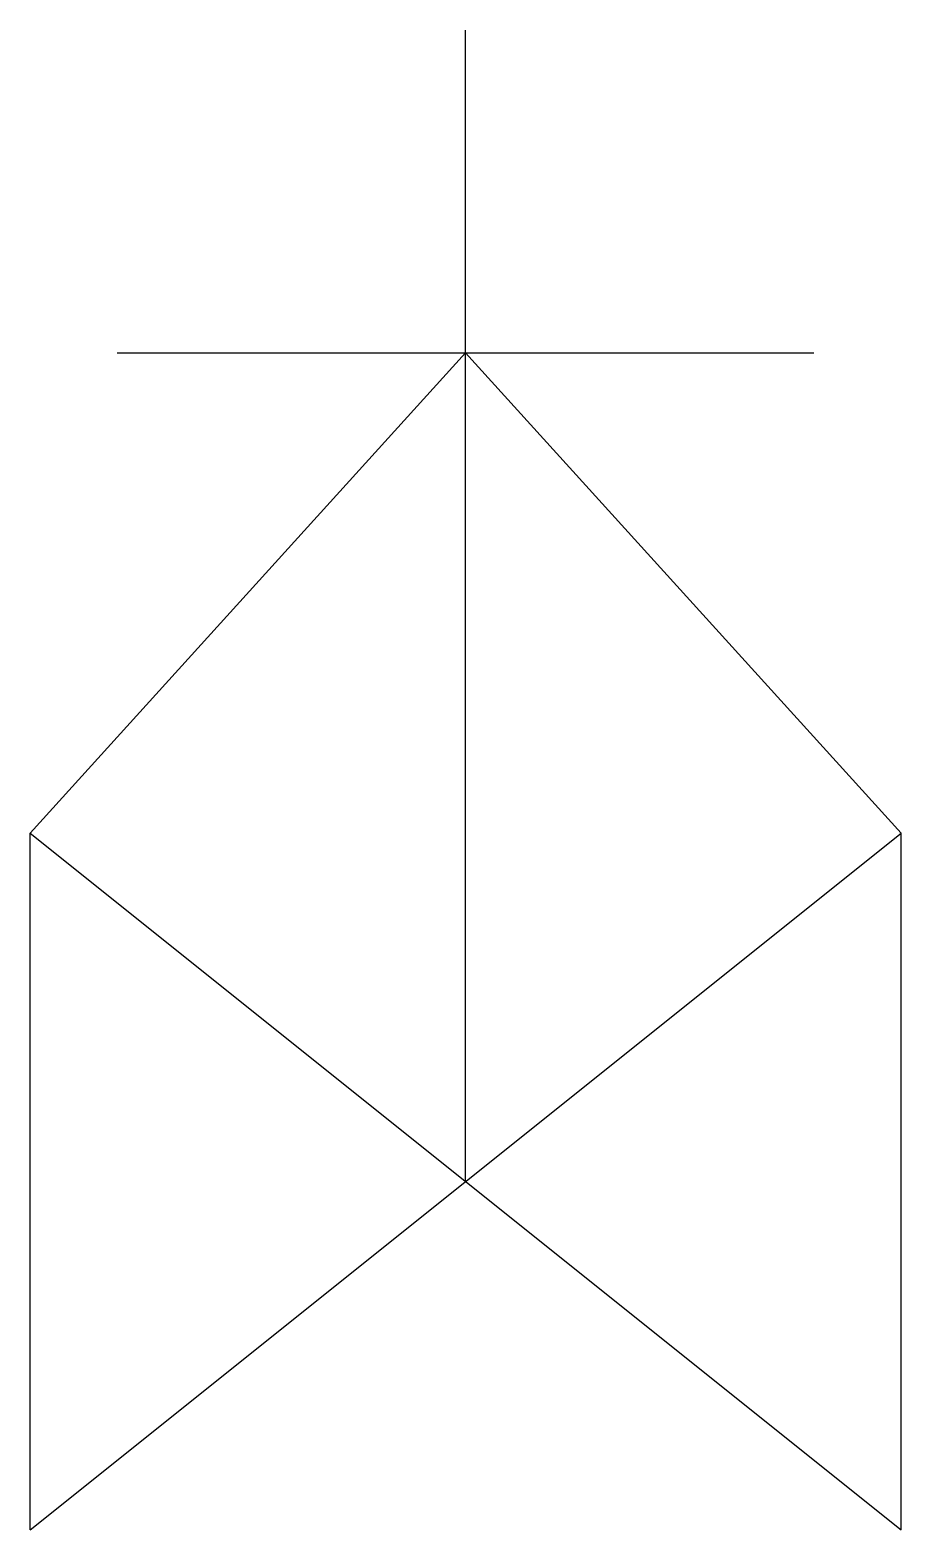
# Model space of a CAD drawing. Extents: x 14.019 to 14.144, y 3.46 to 3.675.
import ezdxf

# ---------------------------------------------------------------- set-up
doc = ezdxf.new("R2010")
doc.units = 0
doc.header["$MEASUREMENT"] = 0
doc.layers.get('0').update_dxf_attribs({"linetype": 'CONTINUOUS'})

msp = doc.modelspace()

# ---------------------------------------------------------------- linework, layer by layer
for p, q in [((14.08136, 3.50987), (14.08136, 3.6751)), ((14.01886, 3.55987), (14.08136, 3.62876)), ((14.03136, 3.62876), (14.13136, 3.62876)), ((14.08136, 3.62876), (14.14386, 3.55987)), ((14.01886, 3.45987), (14.01886, 3.55987)), ((14.01886, 3.45987), (14.14386, 3.55987)), ((14.01886, 3.55987), (14.14386, 3.45987)), ((14.14386, 3.45987), (14.14386, 3.55987))]:
    msp.add_line(p, q)

doc.saveas('drawing.dxf')
